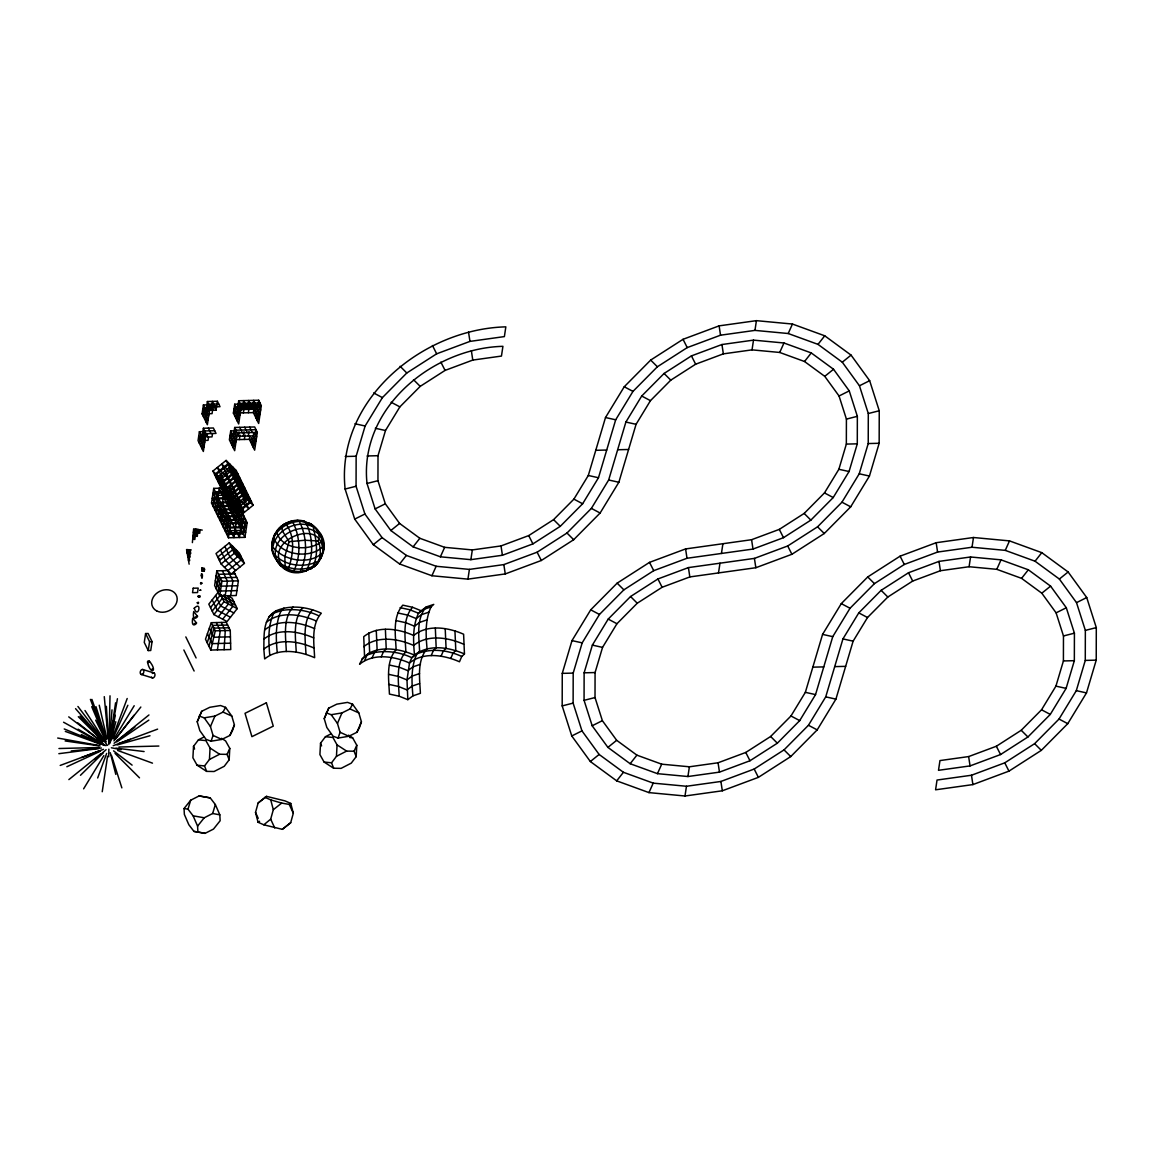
<?xml version="1.0" encoding="UTF-8"?>
<svg xmlns="http://www.w3.org/2000/svg" width="1154" height="1154" viewBox="0 0 1154 1154"><rect width="100%" height="100%" fill="white"/><g stroke="black" fill="none" stroke-linecap="round" stroke-linejoin="round"><path stroke-width="1.5" d="M263.819 649.154C264.179 635.897 262.42 617.736 276.455 610.654C290.808 604.638 307.469 606.831 321.302 613.221C310.916 624.905 314.003 643.196 314.624 657.693C299.29 650.899 278.633 647.538 264.67 658.934L263.819 649.154C277.768 637.773 298.439 641.134 313.758 647.913M364.563 656.453L363.726 636.691C377.675 625.309 398.332 628.67 413.666 635.465C427.615 624.069 448.286 627.43 463.605 634.224L464.456 653.972L461.759 656.453L459.465 661.776C444.146 654.982 423.475 651.635 409.526 663.016L406.987 679.922L407.824 699.67L399.169 696.208L389.432 694.088C388.826 679.591 385.739 661.3 396.125 649.615C395.505 635.118 392.418 616.842 402.804 605.158L412.541 607.278L421.196 610.754L426.302 606.932L433.76 604.393L431.062 606.874L423.605 609.413L418.498 613.236C412.411 626.247 413.219 641.249 414.517 655.212L411.819 657.693L409.526 663.016C394.192 656.222 373.535 652.861 359.586 664.257C368.285 643.629 397.813 647.394 414.517 655.212C428.466 643.831 449.122 647.192 464.456 653.972M368.818 632.882L369.669 652.645L361.866 658.934M376.276 630.329L377.127 650.091L374.43 652.573L366.972 655.126L364.678 660.434M385.393 629.291L386.229 649.053L383.532 651.534L381.238 656.857M407.824 699.67L412.93 695.862L420.388 693.309C419.782 678.812 416.695 660.535 427.067 648.851C425.783 634.888 424.975 619.886 431.062 606.874M435.332 628.064L436.183 647.812L433.486 650.293L431.192 655.616M445.213 628.627L446.064 648.389L443.367 650.87L441.073 656.179M454.95 630.748L455.801 650.51L453.104 652.991L450.81 658.299M194.103 623.925C201.272 618.962 190.338 632.262 192.704 618.183L196.353 622.799M195.098 617.26C202.282 612.298 191.333 625.583 193.713 611.519L197.348 616.135M201.488 573.653C201.734 585.915 203.652 569.052 201.142 575.759M345.118 489.036C335.626 400.279 422.191 329.005 505.841 326.856L504.385 336.593L469.952 341.396L436.659 353.816L406.799 372.987L382.407 397.611L365.126 425.999L356.139 456.234L356.067 486.252L364.909 514.006L382.061 537.605L406.367 555.42L436.154 566.268L469.404 569.398L503.836 564.594L537.129 552.189L566.989 533.018L591.382 508.395L608.663 479.992L625.886 422.047L641.711 396.024L664.084 373.463L691.434 355.894L721.942 344.527L753.504 340.127L783.97 342.998L811.262 352.936L833.534 369.266L849.243 390.889L857.35 416.32L857.292 443.828L849.055 471.524L833.217 497.547L810.858 520.122L783.494 537.677L752.999 549.059L687.005 558.262L653.727 570.667L623.867 589.838L599.46 614.462L582.179 642.865L573.192 673.099L573.12 703.118L581.962 730.871L599.128 754.456L623.42 772.286L653.207 783.133L686.457 786.263L720.904 781.46L754.182 769.04L784.042 749.884L808.449 725.26L825.73 696.857L842.939 638.912L858.778 612.889L881.137 590.329L908.501 572.759L938.995 561.392L970.557 556.978L1001.023 559.849L1028.315 569.787L1050.587 586.131L1066.31 607.754L1074.417 633.171L1074.345 660.679L1066.108 688.39L1050.284 714.413L1027.926 736.973L1000.561 754.543L970.052 765.91L938.505 770.309L939.962 760.573L968.639 756.577L996.349 746.249L1021.218 730.28L1041.543 709.782L1055.924 686.125L1063.411 660.953L1063.469 635.955L1056.098 612.846L1041.817 593.199L1021.578 578.356L996.782 569.326L969.086 566.729L940.409 570.725L912.699 581.053L887.83 597.022L867.519 617.52L853.123 641.162L835.914 699.122L817.191 729.891L790.735 756.577L758.38 777.349L722.317 790.793L685 796L648.966 792.61L616.683 780.854L590.358 761.539L571.764 735.963L562.186 705.902L562.258 673.373L571.995 640.6L590.718 609.831L617.159 583.145L649.514 562.373L685.591 548.929L751.586 539.711L779.296 529.383L804.165 513.429L824.475 492.917L838.871 469.274L846.344 444.088L846.416 419.104L839.045 395.995L824.764 376.348L804.526 361.505L779.715 352.46L752.033 349.864L723.356 353.86L695.646 364.202L670.777 380.156L650.452 400.669L636.07 424.311L618.861 482.257L600.123 513.025L573.682 539.711L541.327 560.483L505.264 573.927L467.933 579.135L431.913 575.745L399.63 563.989L373.29 544.674L354.711 519.112L345.118 489.036L356.067 486.252M367.015 483.468C358.981 408.429 432.173 348.147 502.928 346.33L501.456 356.067L472.779 360.077L445.069 370.405L420.2 386.374L399.875 406.872L385.494 430.514L378.007 455.7L377.949 480.699L385.321 503.793L399.601 523.44L419.84 538.283L444.651 547.328L472.332 549.924L501.009 545.929L528.72 535.586L553.588 519.632L573.899 499.134L588.295 475.477L605.504 417.532L624.242 386.763L650.683 360.077L683.038 339.305L719.101 325.861L756.418 320.653L792.452 324.043L824.735 335.8L851.061 355.115L869.654 380.676L879.247 410.752L879.16 443.28L869.438 476.054L850.7 506.822L824.259 533.509L791.904 554.281L755.841 567.725L689.832 576.928L662.122 587.271L637.253 603.225L616.943 623.737L602.547 647.38L595.075 672.551L595.017 697.55L602.374 720.659L616.669 740.305L636.893 755.149L661.704 764.179L689.385 766.79L718.062 762.78L745.772 752.451L770.641 736.483L790.966 715.985L805.348 692.342L822.571 634.397L841.295 603.614L867.736 576.942L900.091 556.17L936.168 542.712L973.486 537.504L1009.505 540.894L1041.788 552.651L1068.128 571.98L1086.722 597.541L1096.3 627.617L1096.228 660.146L1086.491 692.905L1067.767 723.673L1041.312 750.36L1008.957 771.132L972.894 784.59L935.577 789.798L937.034 780.046L971.48 775.243L1004.759 762.837L1034.619 743.666L1059.026 719.043L1076.307 690.655L1085.279 660.405L1085.351 630.387L1076.509 602.648L1059.358 579.048L1035.051 561.219L1005.264 550.371L972.014 547.241L937.582 552.059L904.303 564.465L874.429 583.635L850.036 608.259L832.755 636.647L815.546 694.593L799.708 720.615L777.349 743.19L749.985 760.746L719.476 772.127L687.928 776.527L657.463 773.656L630.156 763.717L607.898 747.388L592.175 725.765L584.068 700.334L584.126 672.825L592.363 645.115L608.201 619.092L630.56 596.531L657.924 578.962L688.419 567.595L754.413 558.392L787.706 545.972L817.566 526.815L841.958 502.192L859.24 473.789L868.226 443.554L868.298 413.536L859.456 385.782L842.29 362.197L817.998 344.368L788.211 333.52L754.961 330.39L720.529 335.194L687.236 347.599L657.376 366.77L632.969 391.394L615.688 419.796L598.479 477.742L582.64 503.764L560.281 526.325L532.917 543.895L502.423 555.262L470.861 559.661L440.395 556.805L413.103 546.852L390.831 530.523L375.108 508.9L367.015 483.468L377.949 480.699M272.878 540.13L271.983 549.16C288.803 606.456 358.173 544.472 303.747 521.017C286.783 516.646 269.704 531.835 271.983 549.16C274.104 568.85 301.54 573.581 316.182 564.984L321.086 558.103L323.654 549.29L322.803 540.029L321.115 537.807M108.707 756.808L108.865 749.177M109.125 736.988L110.019 695.819M204.244 736.872L198.445 739.844L193.526 746.335L192.906 757.76L197.074 765.189L206.624 771.377L214.096 771.507L224.251 766.285L229.17 759.794L229.776 748.383L225.621 740.955L221.525 738.3M206.624 771.377L204.532 765.953L209.451 759.462L210.057 748.037L205.888 740.608L198.445 739.844M331.256 733.713L325.457 736.699L320.538 743.19L319.918 754.615L324.086 762.044L333.636 768.232L341.108 768.362L351.263 763.14L356.182 756.649L356.788 745.239L352.619 737.81L348.537 735.156M333.636 768.232L331.544 762.808L336.463 756.317L337.069 744.893L332.9 737.464L325.457 736.699M224.092 649.716L225.275 630.589L221.308 622.453M109.529 739.786L112.01 709.854M192.386 542.611L193.641 528.835L202.224 530.104M217.428 649.875L220.27 630.719L216.303 622.583M102.23 791.745L107.567 756.173M110.236 738.387L115.588 702.815M145.592 633.546L144.264 642.432L148.231 650.567L150.727 650.51L152.068 641.624L148.101 633.488L145.592 633.546L149.573 641.682L148.231 650.567M204.388 431.582L199.397 431.711L198.055 440.597L203.349 451.459L206.018 433.673L203.378 428.249L213.36 427.99L216.014 433.414L206.018 433.673M210.028 406.944L220.025 406.698L217.37 401.275L207.388 401.52L210.028 406.944L207.359 424.73L202.065 413.882L203.407 404.982L213.389 404.737L216.043 410.16L206.047 410.42M199.382 443.309L200.709 434.423L204.042 434.337M203.392 416.594L204.734 407.694L214.716 407.449M200.695 446.021L203.378 428.249M204.72 419.306L207.388 401.52M202.022 448.747L204.691 430.961L214.687 430.702M206.032 422.018L208.715 404.232L218.697 403.987M207.475 434.048L207.028 437.005L212.019 436.89L212.466 433.918M208.485 437.395L208.037 440.352L204.72 440.439M213.389 404.737L212.062 413.637L202.065 413.882M216.043 410.16L217.37 401.275M211.514 503.057L213.721 488.373L230.194 487.969L247.129 522.69L244.922 537.36L228.449 537.778L211.514 503.057L227.987 502.639L244.922 537.36M202.166 571.23L201.878 568.172L202.166 571.23L204.287 571.172L204.575 569.283L204.013 568.114L201.878 568.172M200.536 583.506L200.767 582.611L200.637 583.506M201.561 582.597L201.532 583.477M234.031 430.846L230.713 430.932L229.372 439.833L234.666 450.68L237.335 432.894L234.695 427.47L254.673 426.966L257.313 432.404L254.645 450.175L249.351 439.328L249.798 436.371M254.702 403.712L253.361 412.613L258.655 423.46L261.323 405.674L258.684 400.25L238.705 400.741L241.345 406.165L238.676 423.951L233.382 413.103L234.724 404.217L254.702 403.712L259.996 414.574M230.699 442.545L232.026 433.644L235.358 433.558M234.709 415.815L236.051 406.929L256.029 406.424L254.688 415.325M224.698 488.113L222.506 502.783L239.441 537.504L241.633 522.82L219.649 477.799L232.863 467.139L249.798 501.86L236.584 512.52M232.012 445.256L234.695 427.47M236.036 418.527L238.705 400.741M238.373 412.988L239.715 404.088L242.369 409.511L243.696 400.626L246.35 406.049M233.339 447.968L236.007 430.182L255.986 429.677L253.317 447.463M237.349 421.239L240.032 403.453L260.011 402.962L257.328 420.748M230.699 595.652L232.906 580.981L227.814 570.566L216.837 570.841L214.63 585.511L219.707 595.926L236.195 595.522L238.388 580.851L233.873 571.591M227.987 502.639L230.194 487.969M239.008 431.784L238.344 436.241L253.332 435.866L255.972 441.29M216.317 588.987L218.524 574.317L235.012 573.899M239.354 439.573L240.032 435.13M243.379 412.858L244.706 403.958L247.36 409.396L248.687 400.496L251.341 405.919M218.019 592.449L220.212 577.779L236.7 577.375M243.335 436.111L244.013 431.668M219.707 595.926L221.914 581.255L216.837 570.841M228.449 537.778L230.656 523.094L213.721 488.373M244.359 439.458L245.023 435.015M248.37 412.728L249.711 403.842L252.351 409.266L253.692 400.38L256.332 405.804M248.341 435.981L249.004 431.538M225.203 595.796L227.41 581.126L222.318 570.696M250.678 442.04L251.341 437.597L255.308 445.732M251.99 444.752L253.779 432.894M256.015 418.036L258.684 400.25M467.933 579.135L469.404 569.398M470.861 559.661L472.332 549.924M685 796L686.457 786.263M687.928 776.527L689.385 766.79M718.509 572.932L719.981 563.195M721.438 553.458L722.909 543.722M752.033 349.864L753.504 340.127M754.961 330.39L756.418 320.653M969.086 566.729L970.557 556.978M972.014 547.241L973.486 537.504M110.611 737.565L117.434 698.718M110.193 740.882L115.313 715.264M109.803 743.479L113.366 728.289M210.778 650.048L215.279 630.834L211.312 622.698L226.299 622.323L230.266 630.473L230.757 649.543L210.778 650.048L205.484 639.186L211.312 622.698M293.159 571.042L290.029 570.725L291.875 571.735L293.707 571.042C301.122 556.473 300.401 536.826 292.9 522.344L291.039 521.334L284.028 524.089L279.456 527.767L274.551 534.648L271.983 543.462L272.82 552.737C283.018 565.806 304.367 568.792 318.591 560.902C321.1 554.526 320.783 547.256 318.143 540.966C321.346 533.061 315.893 526.123 308.955 522.935L307.469 523.498M110.279 742.166L115.804 721.74M209.004 646.428L213.952 628.122L228.939 627.762M255.51 812.445L258.135 802.996L266.516 796.361L285.024 800.89L290.765 803.429L293.318 813.253L290.693 822.701L282.326 829.337L263.819 824.807L258.078 822.268L255.51 812.445L258.222 818.33M263.819 824.807L270.685 819.152L273.31 809.719L270.743 799.895L265.002 797.342M149.414 661.92C149.962 660.261 146.933 660.723 147.553 662.18C150.308 675.436 158.141 671.469 149.414 661.242M205.08 833.347L197.897 832.02L197.579 826.12L193.107 815.82L187.987 809.17L190.698 800.212L199.123 795.928L210.23 797.89L215.351 804.54L219.823 814.839L220.14 820.739L213.504 829.077L205.08 833.347L193.959 831.399L188.838 824.735L184.366 814.45L184.049 808.55L190.698 800.212M197.579 826.12L204.229 817.782L212.653 813.498L215.351 804.54M207.244 642.807L212.639 625.41L227.626 625.05M197.219 721.798L201.705 711.282L209.797 707.301L220.529 705.527L225.549 707.344L231.795 716.071L234.406 724.914L232.444 730.684L229.92 735.444L221.828 739.425L211.095 741.2L206.076 739.382L199.83 730.641L197.219 721.798L201.705 711.282M211.095 741.2L213.057 735.43L210.446 726.587L204.2 717.846L199.18 716.028M324.231 718.653L328.717 708.138L336.809 704.156L347.542 702.382L352.561 704.185L358.807 712.927L361.418 721.769L359.457 727.539L356.932 732.285L348.84 736.266L338.108 738.055L333.088 736.238L326.842 727.496L324.231 718.653L328.717 708.138M338.108 738.055L340.069 732.285L337.458 723.443L331.198 714.701L326.193 712.883M97.672 777.969L106.658 753.418M112.573 737.521L127.2 698.502M281.374 525.907L282.514 531.1L289.077 541.688L284.836 556.401L285.182 567.58C291.428 571.504 299.275 572.471 306.401 570.725C313.96 556.242 313.08 536.394 305.594 522.026L303.747 521.017M210.446 726.587L214.932 716.071L223.025 712.09L225.549 707.344M229.92 735.444L234.406 724.914M337.458 723.443L341.945 712.927L350.037 708.945L352.561 704.185M356.932 732.285L361.418 721.769M372.136 657.895L374.43 652.573C387.052 650.293 400.25 652.198 411.819 657.693L419.609 651.404C419.003 636.907 415.916 618.616 426.302 606.932M431.913 575.745L436.154 566.268M440.395 556.805L444.651 547.328M779.715 352.46L783.97 342.998M788.211 333.52L792.452 324.043M648.966 792.61L653.207 783.133M657.463 773.656L661.704 764.179M996.782 569.326L1001.023 559.849M1005.264 550.371L1009.505 540.894M112.703 738.877L127.863 705.253M229.17 759.794L227.078 754.37L229.776 748.383M356.182 756.649L354.09 751.225L356.788 745.239M83.622 788.831L103.846 755.581M113.957 738.964L134.196 705.729M321.952 554.901L318.201 562.719L314.249 566.859M113.929 740.868L133.994 715.264M218.971 591.237L208.816 604.148L213.908 614.563L227.078 621.544L237.219 608.634L232.142 598.219L227.756 595.882L232.834 606.312L222.679 619.222M210.518 607.624L220.659 594.699L233.844 601.696M212.206 611.086L222.361 598.176L235.531 605.158M213.908 614.563L224.049 601.652L220.659 594.699M218.294 616.885L228.449 603.975L223.934 594.714M399.63 563.989L406.367 555.42M413.103 546.852L419.84 538.283M804.526 361.505L811.262 352.936M817.998 344.368L824.735 335.8M616.683 780.854L623.42 772.286M630.156 763.717L636.893 755.149M1021.578 578.356L1028.315 569.787M1035.051 561.219L1041.788 552.651M115.299 739.224L140.831 707.041M80.477 775.286L103.225 752.884M276.455 610.654L268.651 616.943M283.913 608.1L281.215 610.581L273.758 613.135C267.685 626.146 268.493 641.148 269.776 655.111M293.015 607.062C282.643 618.746 285.73 637.022 286.336 651.534M302.911 607.639C292.525 619.309 295.612 637.599 296.232 652.097M312.647 609.759C302.261 621.429 305.348 639.72 305.969 654.217M412.541 607.278C402.155 618.962 405.242 637.239 405.847 651.736C395.476 663.42 398.563 681.711 399.169 696.208M421.196 610.754L418.498 613.236L409.843 609.759L400.106 607.639M94.83 759.534L106.096 749.725M212.913 471.077L226.126 460.417L236.224 470.5L253.159 505.221L239.945 515.881L229.848 505.798L212.913 471.077L223.01 481.16L239.945 515.881M223.01 481.16L236.224 470.5M229.848 505.798L243.061 495.138L226.126 460.417M229.242 542.87L216.029 553.545L221.106 563.96L231.204 574.043L244.417 563.383L239.34 552.968L229.242 542.87L234.32 553.285L244.417 563.383M219.419 560.483L232.632 549.823L242.729 559.906M221.106 563.96L234.32 553.285M224.482 567.321L237.695 556.661L232.603 546.231M227.843 570.682L241.056 560.022L235.979 549.607M68.865 779.599L100.903 753.735M116.915 740.81L148.953 714.961M373.29 544.674L382.061 537.605M390.831 530.523L399.601 523.44M824.764 376.348L833.534 369.266M842.29 362.197L851.061 355.115M590.358 761.539L599.128 754.456M607.898 747.388L616.669 740.305M1041.817 593.199L1050.587 586.131M1059.358 579.048L1068.128 571.98M258.135 802.996L266.516 796.361M273.31 809.719L281.677 803.083L289.25 804.425L290.765 803.429M282.326 829.337L290.693 822.701M114.102 743.263L134.874 727.222M266.372 622.266C280.321 610.884 300.992 614.231 316.311 621.025M264.713 629.911C278.662 618.53 299.319 621.891 314.653 628.67M263.833 639.172C277.782 627.79 298.453 631.137 313.773 637.931M363.712 646.687C377.661 635.291 398.332 638.652 413.651 645.447C427.6 634.065 448.271 637.412 463.605 644.206M116.886 741.849L148.837 720.125M258.078 822.268L259.578 821.273M314.566 566.383L304.584 571.418L302.737 570.408M209.451 759.462L219.606 754.24L227.078 754.37M336.463 756.317L346.618 751.095L354.09 751.225M354.711 519.112L364.909 514.006M375.108 508.9L385.321 503.793M839.045 395.995L849.243 390.889M859.456 385.782L869.654 380.676M571.764 735.963L581.962 730.871M592.175 725.765L602.374 720.659M1056.098 612.846L1066.31 607.754M1076.509 602.648L1086.722 597.541M66.845 766.746L100.499 751.167M295.496 521.074L297.4 520.339L311.061 524.017L317.84 530.22M298.222 572.413L300.127 571.692C307.902 556.704 306.993 536.307 299.333 521.392C288.673 521.954 278.33 528.099 273.686 537.851C280.22 555.391 309.907 559.243 322.788 546.794L323.639 543.592L321.115 534.72L316.297 529.946M81.674 757.486L103.456 749.321M60.21 765.434L99.172 750.908M118.646 743.652L157.608 729.126M113.193 745.686L130.373 739.325M428.769 612.197L421.311 614.736L416.205 618.558L407.55 615.082L397.813 612.962M427.11 619.842L419.652 622.381L414.546 626.204L405.891 622.727L396.154 620.607M420.431 664.3L412.973 666.853L407.867 670.662L399.212 667.185L389.475 665.065M419.551 673.561L412.093 676.114L406.987 679.922L398.332 676.446L388.595 674.325M419.537 683.543L412.079 686.096L406.973 689.904L398.318 686.428L388.581 684.308M117.117 744.979L149.991 735.747M846.416 419.104L857.35 416.32M868.298 413.536L879.247 410.752M562.186 705.902L573.12 703.118M584.068 700.334L595.017 697.55M1063.469 635.955L1074.417 633.171M1085.351 630.387L1096.3 627.617M204.2 717.846L214.932 716.071M331.198 714.701L341.945 712.927M289.221 522.026L293.924 521.305M289.077 541.688L304.858 540.245L318.143 540.966M58.854 753.677L98.898 748.557M71.245 750.951L101.379 748.008M216.707 405.718L206.725 405.963L209.364 411.387M241.345 406.165L261.323 405.674M212.725 409.194L202.743 409.439L208.023 420.287M237.363 409.641L257.342 409.136M233.382 413.103L253.361 412.613M237.335 432.894L257.313 432.404M236.036 439.66L249.351 439.328M345.205 456.508L356.139 456.234M367.073 455.974L378.007 455.7M595.781 450.305L606.716 450.031M617.65 449.757L628.584 449.483M846.344 444.088L857.292 443.828M868.226 443.554L879.16 443.28M230.656 523.094L247.129 522.69M202.44 569.326L204.575 569.283M221.914 581.255L238.388 580.851M200.681 583.145L201.488 583.131M200.984 583.506L201.777 583.491M237.652 585.742L221.179 586.145L216.101 575.731M236.931 590.632L220.443 591.036L215.365 580.621M215.279 630.834L230.266 630.473M230.425 636.835L213.778 637.239L209.364 628.194M149.573 641.682L152.068 641.624M230.584 643.182L212.278 643.643L207.431 633.69M562.258 673.373L573.192 673.099M584.126 672.825L595.075 672.551M812.834 667.156L823.768 666.897M834.703 666.623L845.651 666.348M1063.411 660.953L1074.345 660.679M1085.279 660.405L1096.228 660.146M58.955 748.513L98.912 747.518M118.891 747.027L158.848 746.047M191.275 549.953L186.544 549.549L189.141 564.176M148.347 662.598L147.553 662.18M349.648 737.507L352.619 737.81M324.086 762.044L331.544 762.808M197.074 765.189L204.532 765.953M115.948 748.138L144.106 751.557M65.114 740.94L100.153 746.003M210.23 797.89L199.123 795.928M184.049 808.55L187.987 809.17M193.959 831.399L197.897 832.02M193.107 815.82L204.229 817.782M57.7 738.041L98.667 745.426M212.653 813.498L219.823 814.839M285.182 567.58L280.119 565.474L277.09 559.892M111.361 747.763L121.184 749.711M605.504 417.532L615.688 419.796M625.886 422.047L636.07 424.311M838.871 469.274L849.055 471.524M859.24 473.789L869.438 476.054M354.927 423.749L365.126 425.999M375.31 428.264L385.494 430.514M588.295 475.477L598.479 477.742M608.663 479.992L618.861 482.257M822.571 634.397L832.755 636.647M842.939 638.912L853.123 641.162M1055.924 686.125L1066.108 688.39M1076.307 690.655L1086.491 692.905M571.995 640.6L582.179 642.865M592.363 645.115L602.547 647.38M805.348 692.342L815.546 694.593M825.73 696.857L835.914 699.122M270.743 799.895L281.677 803.083M142.577 669.45L154.131 672.998M141.062 674.383L152.616 677.946M288.659 570.235L284.562 568.734L282.427 565.936M65.316 731.405L100.196 744.099M117.621 750.446L152.487 763.155M461.759 656.453C447.925 650.063 431.264 647.87 416.911 653.885C410.838 666.897 411.646 681.899 412.93 695.862M318.605 615.702C307.036 610.206 293.837 608.317 281.215 610.581C275.142 623.593 275.95 638.609 277.234 652.573M64.235 728.967L99.965 743.623M87.012 738.113L104.524 745.441M350.037 708.945L358.807 712.927M340.069 732.285L348.84 736.266M223.025 712.09L231.795 716.071M213.057 735.43L221.828 739.425M81.357 734.579L103.398 744.734M624.242 386.763L632.969 391.394M641.711 396.024L650.452 400.669M824.475 492.917L833.217 497.547M841.958 502.192L850.7 506.822M841.295 603.614L850.036 608.259M858.778 612.889L867.519 617.52M1041.543 709.782L1050.284 714.413M1059.026 719.043L1067.767 723.673M373.665 392.966L382.407 397.611M391.134 402.241L399.875 406.872M573.899 499.134L582.64 503.764M591.382 508.395L600.123 513.025M590.718 609.831L599.46 614.462M608.201 619.092L616.943 623.737M790.966 715.985L799.708 720.615M808.449 725.26L817.191 729.891M224.049 601.652L237.219 608.634M233.844 612.933L220.674 605.951L215.582 595.536M230.454 617.246L217.284 610.264L212.206 599.835M94.123 739.238L105.952 745.672M63.571 722.231L99.835 742.267M78.054 729.169L102.735 743.652M337.069 744.893L346.618 751.095M210.057 748.037L219.606 754.24M277.797 562.532L280.119 564.234M68.735 716.879L100.874 741.2M113.554 750.85L132.104 765.131M77.563 722.692L102.634 742.354M308.839 568.143L310.123 569.239L311.609 568.677C319.514 556.358 316.153 540.245 313.196 526.815C297.443 519.055 276.022 529.672 272.834 546.996C283.682 560.974 309.604 565.402 322.745 552.622C324.389 512.405 255.178 544.183 286.668 569.816L288.154 569.254C293.433 555.161 295.669 536.134 285.5 523.527L277.422 530.047L276.845 532.643C282.095 549.939 309.185 551.468 321.331 541.846L322.024 538.514C308.392 515.247 266.185 536.177 276.974 561.147M650.683 360.077L657.376 366.77M664.084 373.463L670.777 380.156M804.165 513.429L810.858 520.122M817.566 526.815L824.259 533.509M867.736 576.942L874.429 583.635M881.137 590.329L887.83 597.022M1021.218 730.28L1027.926 736.973M1034.619 743.666L1041.312 750.36M400.106 366.294L406.799 372.987M413.507 379.68L420.2 386.374M553.588 519.632L560.281 526.325M566.989 533.018L573.682 539.711M617.159 583.145L623.867 589.838M630.56 596.531L637.253 603.225M770.641 736.483L777.349 743.19M784.042 749.884L790.735 756.577M243.061 495.138L253.159 505.221M241.027 556.43L230.93 546.347L217.717 557.007L219.967 559.257M240.018 566.931L229.92 556.848L224.842 546.433M235.604 570.48L225.52 560.397L220.428 549.982M78.313 716.706L102.793 741.171M115.025 753.389L139.504 777.839M80.001 716.144L103.124 741.056M75.573 708.657L102.244 739.555M101.639 737.752L107.452 745.369M77.924 706.479L102.706 739.123M153.381 669.378L152.068 669.089L151.52 670.315M84.978 710.518L104.12 739.93M900.091 556.17L904.303 564.465M908.501 572.759L912.699 581.053M996.349 746.249L1000.561 754.543M1004.759 762.837L1008.957 771.132M683.038 339.305L687.236 347.599M691.434 355.894L695.646 364.202M779.296 529.383L783.494 537.677M787.706 545.972L791.904 554.281M649.514 562.373L653.727 570.667M657.924 578.962L662.122 587.271M745.772 752.451L749.985 760.746M754.182 769.04L758.38 777.349M432.462 345.508L436.659 353.816M440.871 362.111L445.069 370.405M528.72 535.586L532.917 543.895M537.129 552.189L541.327 560.483M260.66 410.117L258.02 404.693L238.041 405.198L240.681 410.622M259.318 419.017L254.039 408.17L234.06 408.66L239.34 419.508M255.322 434.135L256.65 436.847M249.668 427.095L252.322 432.519M234.724 404.217L240.018 415.065M244.677 427.225L247.317 432.649M239.686 427.341L242.326 432.764M234.017 431.913L236.671 437.337M230.713 430.932L235.993 441.78M230.035 435.375L235.329 446.237M215.033 406.828L212.379 401.39L211.052 410.29L208.398 404.866M203.407 404.982L208.701 415.844M208.369 428.12L211.009 433.543M202.7 432.692L205.354 438.116M199.397 431.711L204.676 442.559M198.719 436.154L204.013 447.002M203.724 570.018L204.287 571.172M185.823 636.907L196.093 657.953M183.861 649.976L194.117 671.022M95.681 720.154L106.255 741.849M289.25 804.425L293.318 813.253M270.685 819.152L274.739 827.995M91.729 706.681L105.476 739.151M90.401 699.382L105.202 737.694M320.538 743.19L321.591 745.902M193.526 746.335L194.579 749.061M91.887 699.382L105.504 737.694M95.97 706.666L106.312 739.151M111.491 755.394L121.848 787.879M110.279 752.711L115.804 774.406M99.244 705.209L106.976 738.863M936.168 542.712L937.582 552.059M938.995 561.392L940.409 570.725M968.639 756.577L970.052 765.91M971.48 775.243L972.894 784.59M719.101 325.861L720.529 335.194M721.942 344.527L723.356 353.86M751.586 539.711L752.999 549.059M754.413 558.392L755.841 567.725M685.591 548.929L687.005 558.262M688.419 567.595L689.832 576.928M718.062 762.78L719.476 772.127M720.904 781.46L722.317 790.793M468.524 332.063L469.952 341.396M471.366 350.744L472.779 360.077M501.009 545.929L502.423 555.262M503.836 564.594L505.264 573.927M104.278 696.655L107.986 737.161M106.356 706.32L108.404 739.079M108.389 733.915L108.808 744.604M152.299 673.489A2.611 1.745 -72.9 0 1 154.766 673.748A2.611 1.745 -72.9 0 1 154.001 677.326A2.611 1.745 -72.9 0 1 151.535 677.066M199.988 590.271L200.738 590.17L199.988 590.271M195.791 529.152L194.838 539.481L192.689 539.178L200.075 529.787L199.757 533.235L193.324 532.282L195.791 529.152M197.925 529.47L197.305 536.365L193.006 535.73L197.925 529.47M187.727 549.65L187.193 553.213L190.742 553.516L190.093 549.852L188.491 560.527L189.674 560.628L187.727 549.65M188.91 549.751L187.842 556.863L190.208 557.065L188.91 549.751M193.208 588.223L192.53 592.666L197.536 592.55L198.2 588.093L193.208 588.223M215.409 491.849L213.202 506.519L229.689 506.116L231.896 491.445L215.409 491.849M217.096 495.326L214.904 509.996L231.377 509.592L233.584 494.907L217.096 495.326M219.217 488.243L217.01 502.913L233.945 537.634L236.137 522.964L219.217 488.243M218.798 498.788L216.591 513.472L233.079 513.054L235.272 498.384L218.798 498.788M220.486 502.264L218.279 516.934L234.767 516.53L236.974 501.86L220.486 502.264M222.188 505.74L219.981 520.411L236.455 520.007L238.662 505.337L222.188 505.74M223.876 509.217L221.669 523.887L238.157 523.469L240.364 508.799L223.876 509.217M225.564 512.679L223.371 527.349L239.844 526.945L242.052 512.275L225.564 512.679M227.266 516.155L225.059 530.826L241.547 530.422L243.739 515.751L227.266 516.155M228.954 519.632L226.747 534.302L243.234 533.898L245.441 519.213L228.954 519.632M194.204 608.288C198.185 619.727 202.484 599.95 194.204 608.288M197.911 596.344C199.18 599.315 199.873 594.094 197.911 596.344M197.276 602.734C198.2 605.706 199.7 600.614 197.276 602.734M198.906 596.329C199.902 599.301 201.214 594.195 198.906 596.329M227.828 463.894L214.615 474.554L224.698 484.637L237.912 473.977L227.828 463.894M229.487 463.778L216.274 474.438L233.209 509.159L246.422 498.499L229.487 463.778M229.516 467.356L216.303 478.016L226.4 488.113L239.614 477.439L229.516 467.356M231.204 470.832L217.991 481.492L228.088 491.575L241.301 480.915L231.204 470.832M232.906 474.308L219.693 484.968L229.79 495.052L243.004 484.392L232.906 474.308M234.594 477.77L221.38 488.445L231.478 498.528L244.691 487.868L234.594 477.77M236.296 481.247L223.068 491.907L233.166 501.99L246.379 491.33L236.296 481.247M237.984 484.723L224.77 495.383L234.868 505.466L248.081 494.806L237.984 484.723M239.671 488.185L226.458 498.86L236.556 508.943L249.769 498.283L239.671 488.185M241.374 491.662L228.16 502.322L238.258 512.419L251.471 501.745L241.374 491.662M266.372 702.8L245.023 713.302L251.918 736.656L273.267 726.14L266.372 702.8M229.458 492.859L212.985 493.263L229.92 527.984L246.393 527.58L229.458 492.859M228.723 497.749L212.249 498.167L229.184 532.874L245.658 532.47L228.723 497.749M201.517 582.943L200.955 583.693L201.517 582.943M231.824 474.049L221.727 463.966L238.662 498.687L248.759 508.77L231.824 474.049M227.41 477.612L217.313 467.529L234.248 502.25L244.345 512.333L227.41 477.612M156.655 610.884A13.184 10.747 -26 0 0 177.081 600.671A13.184 10.747 -26 0 0 159.584 591.396A13.184 10.747 -26 0 0 156.655 610.884M142.894 673.907A2.611 1.745 -72.9 0 0 143.009 669.58A2.611 1.745 -72.9 0 0 140.211 672.465A2.611 1.745 -72.9 0 0 142.894 673.907"/></g></svg>
